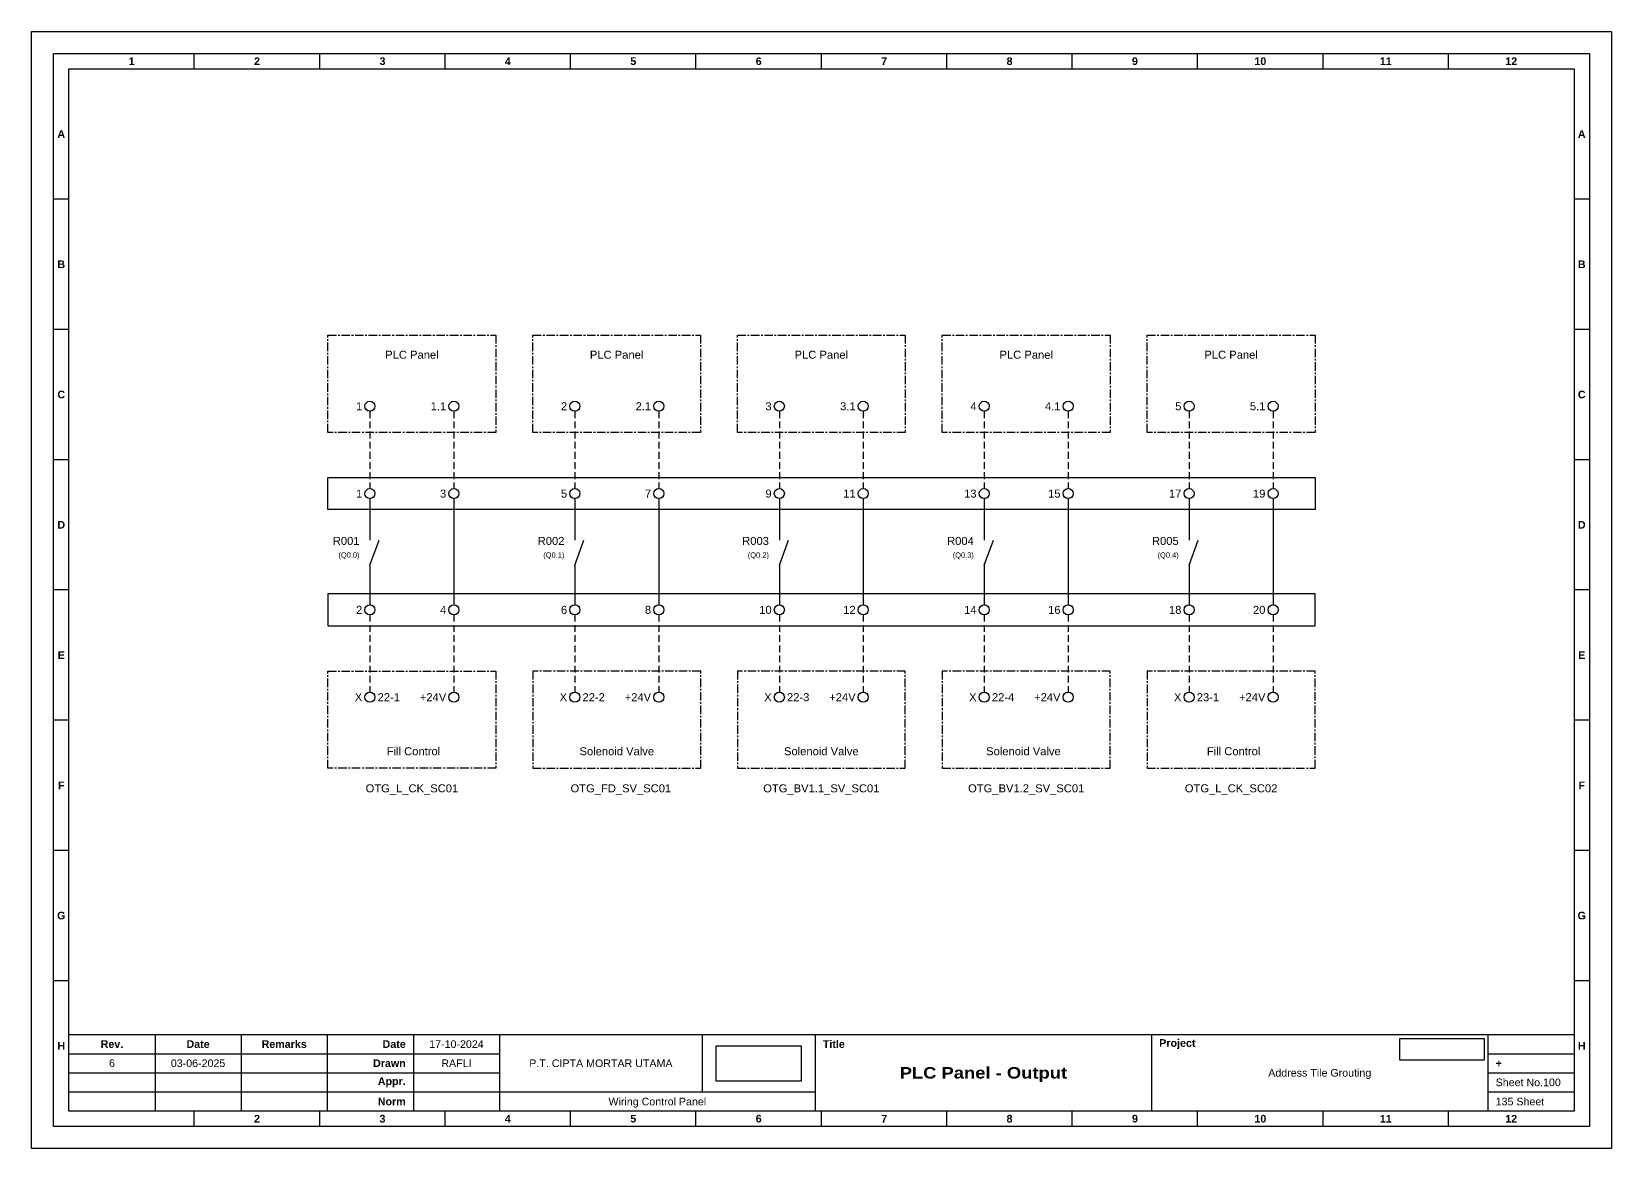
# Model space of a CAD drawing. Header units: millimetres. Extents: x 7759 to 13246, y 5489 to 6217.
# Drawn here: x 7758.7 to 8054.8, y 6007.2 to 6216.5 of the extents above; entities that cross this region are included whole.
import ezdxf
from ezdxf.enums import TextEntityAlignment as Align

# ---------------------------------------------------------------- set-up
doc = ezdxf.new("R2010")
doc.units = ezdxf.units.MM
doc.linetypes.add('CENTER', pattern=[50.8, 31.75, -6.35, 6.35, -6.35])
doc.linetypes.add('HIDDEN', pattern=[9.525, 6.35, -3.175])
doc.styles.add('Bold', font='ariblk.ttf', dxfattribs={"height": 25.4})
doc.styles.get("Standard").update_dxf_attribs({"font": 'arial.ttf'})
picture_1 = doc.add_image_def('image1.png', size_in_pixel=(2048, 847))
picture_2 = doc.add_image_def('image2.png', size_in_pixel=(2092, 542))

# ---------------------------------------------------------------- blocks, each defined once
blk = doc.blocks.new('KOP MU PROJECT')
at = {"color": 6, "ltscale": 50}
for p, q in [((27.74, 184.05), (27.74, 186.66)), ((49.13, 184.05), (49.13, 186.66)), ((70.51, 184.05), (70.51, 186.66)), ((91.89, 184.05), (91.89, 186.66)), ((113.27, 184.05), (113.27, 186.66)), ((134.66, 184.05), (134.66, 186.66)), ((156.04, 184.05), (156.04, 186.66)), ((177.42, 184.05), (177.42, 186.66)), ((198.8, 184.05), (198.8, 186.66)), ((220.19, 184.05), (220.19, 186.66)), ((241.57, 184.05), (241.57, 186.66)), ((6.36, 161.84), (3.75, 161.84)), ((265.59, 161.84), (262.98, 161.84)), ((6.36, 139.63), (3.75, 139.63)), ((265.59, 139.63), (262.98, 139.63)), ((6.36, 117.42), (3.75, 117.42)), ((265.59, 117.42), (262.98, 117.42)), ((6.36, 95.22), (3.75, 95.22)), ((265.59, 95.22), (262.98, 95.22)), ((6.36, 73.01), (3.75, 73.01)), ((265.59, 73.01), (262.98, 73.01)), ((6.36, 50.8), (3.75, 50.8)), ((265.59, 50.8), (262.98, 50.8)), ((6.36, 28.59), (3.75, 28.59)), ((265.59, 28.59), (262.98, 28.59)), ((27.74, 3.75), (27.74, 6.36)), ((49.13, 3.75), (49.13, 6.36)), ((70.51, 3.75), (70.51, 6.36)), ((91.89, 3.75), (91.89, 6.36)), ((113.27, 3.75), (113.27, 6.36)), ((134.66, 3.75), (134.66, 6.36)), ((156.04, 3.75), (156.04, 6.36)), ((177.42, 3.75), (177.42, 6.36)), ((198.8, 3.75), (198.8, 6.36)), ((220.19, 3.75), (220.19, 6.36)), ((241.57, 3.75), (241.57, 6.36))]:
    blk.add_line(p, q, dxfattribs=at)
at = {"ltscale": 50}
for p, q in [((6.36, 19.41), (262.98, 19.41)), ((21.04, 19.41), (21.04, 6.36)), ((35.72, 19.41), (35.72, 6.36)), ((50.41, 19.41), (50.41, 6.36)), ((65.09, 19.41), (65.09, 6.36)), ((79.77, 19.41), (79.77, 6.36)), ((114.35, 19.41), (114.35, 9.62)), ((133.6, 19.41), (133.6, 6.36)), ((190.95, 19.41), (190.95, 6.36)), ((248.3, 19.41), (248.3, 6.36)), ((6.36, 16.15), (79.77, 16.15)), ((248.3, 16.15), (262.98, 16.15)), ((6.36, 12.89), (79.77, 12.89)), ((248.3, 12.89), (262.98, 12.89)), ((6.36, 9.62), (133.6, 9.62)), ((248.3, 9.62), (262.98, 9.62))]:
    blk.add_line(p, q, dxfattribs=at)
at = {"color": 1, "ltscale": 50}
blk.add_lwpolyline([(269.34, 0), (0, 0), (0, 190.41), (269.34, 190.41)], close=True, dxfattribs=at)
at = {"color": 6, "ltscale": 50}
for points in [[(265.59, 3.75), (3.75, 3.75), (3.75, 186.66), (265.59, 186.66)], [(262.98, 6.36), (6.36, 6.36), (6.36, 184.05), (262.98, 184.05)]]:
    blk.add_lwpolyline(points, close=True, dxfattribs=at)
at = {"ltscale": 50, "char_height": 1.305, "attachment_point": 4}
for s, width, heights, insert in [('\\pxqc;{\\fArial|b1|i0|c0|p34;1}', 21.3825, [2.51], (6.36, 185.36)), ('\\pxqc;{\\fArial|b1|i0|c0|p34;2}', 21.3825, [2.51], (27.74, 185.36)), ('\\pxqc;{\\fArial|b1|i0|c0|p34;3}', 21.3825, [2.51], (49.13, 185.36)), ('\\pxqc;{\\fArial|b1|i0|c0|p34;4}', 21.3825, [2.51], (70.51, 185.36)), ('\\pxqc;{\\fArial|b1|i0|c0|p34;5}', 21.3825, [2.51], (91.89, 185.36)), ('\\pxqc;{\\fArial|b1|i0|c0|p34;6}', 21.3825, [2.51], (113.27, 185.36)), ('\\pxqc;{\\fArial|b1|i0|c0|p34;7}', 21.3825, [2.51], (134.66, 185.36)), ('\\pxqc;{\\fArial|b1|i0|c0|p34;8}', 21.3825, [2.51], (156.04, 185.36)), ('\\pxqc;{\\fArial|b1|i0|c0|p34;9}', 21.3825, [2.51], (177.42, 185.36)), ('\\pxqc;{\\fArial|b1|i0|c0|p34;10}', 21.3825, [2.51], (198.8, 185.36)), ('\\pxqc;{\\fArial|b1|i0|c0|p34;11}', 21.3825, [2.51], (220.19, 185.36)), ('\\pxqc;{\\fArial|b1|i0|c0|p34;12}', 21.3825, [2.51], (241.57, 185.36)), ('\\pxqc;{\\fArial|b1|i0|c0|p34;A}', 2.61, [2.51], (3.75, 172.95)), ('\\pxqc;{\\fArial|b1|i0|c0|p34;A}', 2.61, [2.51], (262.98, 172.95)), ('\\pxqc;{\\fArial|b1|i0|c0|p34;B}', 2.61, [2.51], (3.75, 150.74)), ('\\pxqc;{\\fArial|b1|i0|c0|p34;B}', 2.61, [2.51], (262.98, 150.74)), ('\\pxqc;{\\fArial|b1|i0|c0|p34;C}', 2.61, [2.51], (3.75, 128.53)), ('\\pxqc;{\\fArial|b1|i0|c0|p34;C}', 2.61, [2.51], (262.98, 128.53)), ('\\pxqc;{\\fArial|b1|i0|c0|p34;D}', 2.61, [2.51], (3.75, 106.32)), ('\\pxqc;{\\fArial|b1|i0|c0|p34;D}', 2.61, [2.51], (262.98, 106.32)), ('\\pxqc;{\\fArial|b1|i0|c0|p34;E}', 2.61, [2.51], (3.75, 84.11)), ('\\pxqc;{\\fArial|b1|i0|c0|p34;E}', 2.61, [2.51], (262.98, 84.11)), ('\\pxqc;{\\fArial|b1|i0|c0|p34;F}', 2.61, [2.51], (3.75, 61.9)), ('\\pxqc;{\\fArial|b1|i0|c0|p34;F}', 2.61, [2.51], (262.98, 61.9)), ('\\pxqc;{\\fArial|b1|i0|c0|p34;G}', 2.61, [2.51], (3.75, 39.69)), ('\\pxqc;{\\fArial|b1|i0|c0|p34;G}', 2.61, [2.51], (262.98, 39.69)), ('\\pxqc;{\\fArial|b1|i0|c0|p34;H}', 2.61, [2.51], (3.75, 17.47)), ('\\pxqc;{\\fArial|b1|i0|c0|p34;Rev.}', 14.6811, [2.88], (6.36, 17.78)), ('\\pxqc;{\\fArial|b1|i0|c0|p34;Date}', 14.6811, [2.88], (21.04, 17.78)), ('\\pxqc;{\\fArial|b1|i0|c0|p34;Remarks}', 14.6811, [2.88], (35.72, 17.78)), ('\\pxqr;{\\fArial|b1|i0|c0|p34;Date}', 13.3761, [2.88], (50.41, 17.78)), ('\\pxql;{\\fArial|b1|i0|c0|p34;Title}', 50.2419, [2.88], (134.9, 17.78)), ('\\pxql;{\\fArial|b1|i0|c0|p34;Project}', 50.2419, [2.88], (192.25, 17.78)), ('\\pxqc;{\\fArial|b1|i0|c0|p34;H}', 2.61, [2.51], (262.98, 17.47)), ('\\pxqr;{\\fArial|b1|i0|c0|p34;Drawn}', 13.3761, [2.88], (50.41, 14.52)), ('\\pxql;{\\fArial|b1|i0|c0|p34;+}', 14.6811, [2.88], (249.61, 14.52)), ('\\pxqr;{\\fArial|b1|i0|c0|p34;Appr.}', 13.3761, [2.88], (50.41, 11.26)), ('\\pxqr;{\\fArial|b1|i0|c0|p34;Norm}', 13.3761, [2.88], (50.41, 7.99)), ('\\pxqc;{\\fArial|b1|i0|c0|p34;2}', 21.3825, [2.51], (27.74, 5.06)), ('\\pxqc;{\\fArial|b1|i0|c0|p34;3}', 21.3825, [2.51], (49.13, 5.06)), ('\\pxqc;{\\fArial|b1|i0|c0|p34;4}', 21.3825, [2.51], (70.51, 5.06)), ('\\pxqc;{\\fArial|b1|i0|c0|p34;5}', 21.3825, [2.51], (91.89, 5.06)), ('\\pxqc;{\\fArial|b1|i0|c0|p34;6}', 21.3825, [2.51], (113.27, 5.06)), ('\\pxqc;{\\fArial|b1|i0|c0|p34;7}', 21.3825, [2.51], (134.66, 5.06)), ('\\pxqc;{\\fArial|b1|i0|c0|p34;8}', 21.3825, [2.51], (156.04, 5.06)), ('\\pxqc;{\\fArial|b1|i0|c0|p34;9}', 21.3825, [2.51], (177.42, 5.06)), ('\\pxqc;{\\fArial|b1|i0|c0|p34;10}', 21.3825, [2.51], (198.8, 5.06)), ('\\pxqc;{\\fArial|b1|i0|c0|p34;11}', 21.3825, [2.51], (220.19, 5.06)), ('\\pxqc;{\\fArial|b1|i0|c0|p34;12}', 21.3825, [2.51], (241.57, 5.06))]:
    blk.add_mtext_dynamic_manual_height_columns(s, width=width, gutter_width=0.0326, heights=heights, dxfattribs=dict(at, insert=insert))
at = {"ltscale": 50}
for tag, p in [('DATECREATED', (72.43, 17.78)), ('REV', (13.7, 14.52)), ('REVDATE', (28.38, 14.52)), ('REMARKS', (43.06, 14.52)), ('DRAWN', (72.43, 14.52)), ('COMPANY', (97.06, 14.52)), ('PROJECT', (219.62, 12.89)), ('APPR', (72.43, 11.26)), ('NORM', (72.43, 7.99)), ('DRAWINGCATEGORY', (106.68, 7.99)), ('DESCRIPTION', (162.27, 10.03))]:
    blk.add_attdef(tag, text='', height=1.3, dxfattribs=at).set_placement(p, align=Align.MIDDLE_CENTER)
at = {"ltscale": 50, "style": 'Bold'}
blk.add_attdef('TITLE', text='', height=1.96, dxfattribs=at).set_placement((162.27, 12.89), align=Align.MIDDLE_CENTER)
at = {"ltscale": 50}
for tag, p in [('SHEETNUMBER', (249.61, 11.26)), ('TOTALSHEET', (249.61, 7.99))]:
    blk.add_attdef(tag, text='', height=1.3, dxfattribs=at).set_placement(p, align=Align.MIDDLE_LEFT)
image = blk.add_image(picture_1, insert=(116.72, 11.48), size_in_units=(14.5, 6), dxfattribs=at)
image.dxf.flags = 15
image = blk.add_image(picture_2, insert=(233.29, 15.04), size_in_units=(14.36, 3.72), dxfattribs=at)
image.dxf.flags = 15

msp = doc.modelspace()

# ---------------------------------------------------------------- linework, layer by layer
at = {"linetype": 'HIDDEN', "ltscale": 0.2}
for p, q in [((7822.12, 6145.36), (7822.12, 6130.87)), ((7837.86, 6145.36), (7837.86, 6130.87)), ((7860.52, 6145.36), (7860.52, 6130.87)), ((7876.26, 6145.36), (7876.26, 6130.87)), ((7898.85, 6145.36), (7898.85, 6130.87)), ((7914.58, 6145.36), (7914.58, 6130.87)), ((7937.25, 6145.36), (7937.25, 6130.87)), ((7952.98, 6145.36), (7952.98, 6130.87)), ((7975.65, 6145.36), (7975.65, 6130.87)), ((7991.39, 6145.36), (7991.39, 6130.87)), ((7822.12, 6107.2), (7822.12, 6092.71)), ((7837.86, 6107.2), (7837.86, 6092.71)), ((7860.52, 6107.2), (7860.52, 6092.71)), ((7876.26, 6107.2), (7876.26, 6092.71)), ((7898.85, 6107.2), (7898.85, 6092.71)), ((7914.58, 6107.2), (7914.58, 6092.71)), ((7937.25, 6107.2), (7937.25, 6092.71)), ((7952.98, 6107.2), (7952.98, 6092.71)), ((7975.65, 6107.2), (7975.65, 6092.71)), ((7991.39, 6107.2), (7991.39, 6092.71))]:
    msp.add_line(p, q, dxfattribs=at)
at = {"ltscale": 0.2}
for p, q in [((7822.12, 6128.99), (7822.12, 6121.23)), ((7837.86, 6128.99), (7837.86, 6109.08)), ((7860.52, 6128.99), (7860.52, 6121.23)), ((7876.26, 6128.99), (7876.26, 6109.08)), ((7898.85, 6128.99), (7898.85, 6121.23)), ((7914.58, 6128.99), (7914.58, 6109.08)), ((7937.25, 6128.99), (7937.25, 6121.23)), ((7952.98, 6128.99), (7952.98, 6109.08)), ((7975.65, 6128.99), (7975.65, 6121.23)), ((7991.39, 6128.99), (7991.39, 6109.08)), ((7822.12, 6116.53), (7823.83, 6121.23)), ((7860.52, 6116.53), (7862.23, 6121.23)), ((7898.85, 6116.53), (7900.56, 6121.23)), ((7937.25, 6116.53), (7938.96, 6121.23)), ((7975.65, 6116.53), (7977.36, 6121.23)), ((7822.12, 6116.53), (7822.12, 6109.08)), ((7860.52, 6116.53), (7860.52, 6109.08)), ((7898.85, 6116.53), (7898.85, 6109.08)), ((7937.25, 6116.53), (7937.25, 6109.08)), ((7975.65, 6116.53), (7975.65, 6109.08))]:
    msp.add_line(p, q, dxfattribs=at)
at = {"linetype": 'CENTER', "ltscale": 0.05}
for points in [[(7814.25, 6159.63), (7845.72, 6159.63), (7845.72, 6141.4), (7814.25, 6141.4)], [(7852.65, 6159.63), (7884.05, 6159.63), (7884.05, 6141.4), (7852.65, 6141.4)], [(7890.98, 6159.63), (7922.45, 6159.63), (7922.45, 6141.4), (7890.98, 6141.4)], [(7929.38, 6159.63), (7960.85, 6159.63), (7960.85, 6141.4), (7929.38, 6141.4)], [(7967.78, 6159.63), (7999.25, 6159.63), (7999.25, 6141.4), (7967.78, 6141.4)], [(7814.25, 6096.67), (7845.72, 6096.67), (7845.72, 6078.44), (7814.25, 6078.44)], [(7852.65, 6078.44), (7884.12, 6078.44), (7884.12, 6096.67), (7852.65, 6096.67)], [(7890.98, 6078.44), (7922.45, 6078.44), (7922.45, 6096.67), (7890.98, 6096.67)], [(7929.38, 6078.44), (7960.85, 6078.44), (7960.85, 6096.67), (7929.38, 6096.67)], [(7967.78, 6078.44), (7999.25, 6078.44), (7999.25, 6096.67), (7967.78, 6096.67)]]:
    msp.add_lwpolyline(points, close=True, dxfattribs=at)
at = {"ltscale": 0.05}
for points in [[(7814.25, 6132.93), (7999.25, 6132.93), (7999.25, 6126.92), (7814.25, 6126.92)], [(7814.25, 6105.13), (7999.25, 6105.13), (7999.25, 6111.14), (7814.25, 6111.14)]]:
    msp.add_lwpolyline(points, close=True, dxfattribs=at)
for centre in [(7822.12, 6146.3), (7837.86, 6146.3), (7860.52, 6146.3), (7876.26, 6146.3), (7898.85, 6146.3), (7914.58, 6146.3), (7937.25, 6146.3), (7952.98, 6146.3), (7975.65, 6146.3), (7991.39, 6146.3), (7822.12, 6129.93), (7837.86, 6129.93), (7860.52, 6129.93), (7876.26, 6129.93), (7898.85, 6129.93), (7914.58, 6129.93), (7937.25, 6129.93), (7952.98, 6129.93), (7975.65, 6129.93), (7991.39, 6129.93), (7822.12, 6108.14), (7837.86, 6108.14), (7860.52, 6108.14), (7876.26, 6108.14), (7898.85, 6108.14), (7914.58, 6108.14), (7937.25, 6108.14), (7952.98, 6108.14), (7975.65, 6108.14), (7991.39, 6108.14), (7822.12, 6091.77), (7837.86, 6091.77), (7860.52, 6091.77), (7876.26, 6091.77), (7898.85, 6091.77), (7914.58, 6091.77), (7937.25, 6091.77), (7952.98, 6091.77), (7975.65, 6091.77), (7991.39, 6091.77)]:
    msp.add_circle(centre, 0.938)

# ---------------------------------------------------------------- block references
at = {"xscale": 1.099296583304004, "yscale": 1.099296583304004, "zscale": 1.099296583304004}
msp.add_blockref('KOP MU PROJECT', (7758.71, 6007.2), dxfattribs=at).add_auto_attribs({'TITLE': 'PLC Panel - Output', 'PROJECT': 'Address Tile Grouting', 'COMPANY': 'P.T. CIPTA MORTAR UTAMA', 'DRAWINGCATEGORY': 'Wiring Control Panel', 'DRAWN': 'RAFLI', 'DATECREATED': '17-10-2024', 'REVDATE': '03-06-2025', 'REV': '6', 'SHEETNUMBER': 'Sheet No.100', 'TOTALSHEET': '135 Sheet'})

# ---------------------------------------------------------------- texts
for s, p in [('PLC Panel', (7829.99, 6156.71)), ('PLC Panel', (7868.35, 6156.71)), ('PLC Panel', (7906.72, 6156.71)), ('PLC Panel', (7945.12, 6156.71)), ('PLC Panel', (7983.52, 6156.71)), ('OTG_L_CK_SC01', (7829.99, 6075.44)), ('OTG_FD_SV_SC01', (7869.15, 6075.44)), ('OTG_BV1.1_SV_SC01', (7906.72, 6075.44)), ('OTG_BV1.2_SV_SC01', (7945.12, 6075.44)), ('OTG_L_CK_SC02', (7983.52, 6075.44))]:
    msp.add_text(s, height=1.5).set_placement(p, align=Align.TOP_CENTER)
for s, height, p in [('1', 1.5, (7820.68, 6146.3)), ('1.1', 1.5, (7836.42, 6146.3)), ('2', 1.5, (7859.08, 6146.3)), ('2.1', 1.5, (7874.82, 6146.3)), ('3', 1.5, (7897.41, 6146.3)), ('3.1', 1.5, (7913.15, 6146.3)), ('4', 1.5, (7935.81, 6146.3)), ('4.1', 1.5, (7951.55, 6146.3)), ('5', 1.5, (7974.21, 6146.3)), ('5.1', 1.5, (7989.95, 6146.3)), ('1', 1.5, (7820.68, 6129.93)), ('3', 1.5, (7836.42, 6129.93)), ('5', 1.5, (7859.08, 6129.93)), ('7', 1.5, (7874.82, 6129.93)), ('9', 1.5, (7897.41, 6129.93)), ('11', 1.5, (7913.15, 6129.93)), ('13', 1.5, (7935.81, 6129.93)), ('15', 1.5, (7951.55, 6129.93)), ('17', 1.5, (7974.21, 6129.93)), ('19', 1.5, (7989.95, 6129.93)), ('R001', 1.5, (7820.17, 6121.06)), ('R002', 1.5, (7858.57, 6121.06)), ('R003', 1.5, (7896.9, 6121.06)), ('R004', 1.5, (7935.3, 6121.06)), ('R005', 1.5, (7973.7, 6121.06)), ('(Q0.0)', 1, (7820.17, 6118.41)), ('(Q0.1)', 1, (7858.57, 6118.41)), ('(Q0.2)', 1, (7896.9, 6118.41)), ('(Q0.3)', 1, (7935.3, 6118.41)), ('(Q0.4)', 1, (7973.7, 6118.41)), ('2', 1.5, (7820.68, 6108.14)), ('4', 1.5, (7836.42, 6108.14)), ('6', 1.5, (7859.08, 6108.14)), ('8', 1.5, (7874.82, 6108.14)), ('10', 1.5, (7897.41, 6108.14)), ('12', 1.5, (7913.15, 6108.14)), ('14', 1.5, (7935.81, 6108.14)), ('16', 1.5, (7951.55, 6108.14)), ('18', 1.5, (7974.21, 6108.14)), ('20', 1.5, (7989.95, 6108.14)), ('X', 1.5, (7820.68, 6091.77)), ('+24V', 1.5, (7836.42, 6091.77)), ('X', 1.5, (7859.08, 6091.77)), ('+24V', 1.5, (7874.82, 6091.77)), ('X', 1.5, (7897.41, 6091.77)), ('+24V', 1.5, (7913.15, 6091.77)), ('X', 1.5, (7935.81, 6091.77)), ('+24V', 1.5, (7951.55, 6091.77)), ('X', 1.5, (7974.21, 6091.77)), ('+24V', 1.5, (7989.95, 6091.77))]:
    msp.add_text(s, height=height).set_placement(p, align=Align.MIDDLE_RIGHT)
for s, p in [('22-1', (7823.56, 6091.77)), ('22-2', (7861.96, 6091.77)), ('22-3', (7900.29, 6091.77)), ('22-4', (7938.69, 6091.77)), ('23-1', (7977.09, 6091.77))]:
    msp.add_text(s, height=1.5).set_placement(p, align=Align.MIDDLE_LEFT)
for s, p in [('Fill Control', (7830.28, 6080.44)), ('Solenoid Valve', (7868.39, 6080.44)), ('Solenoid Valve', (7906.72, 6080.44)), ('Solenoid Valve', (7944.6, 6080.44)), ('Fill Control', (7983.99, 6080.44))]:
    msp.add_text(s, height=1.5).set_placement(p, align=Align.BOTTOM_CENTER)

doc.saveas('drawing.dxf')
